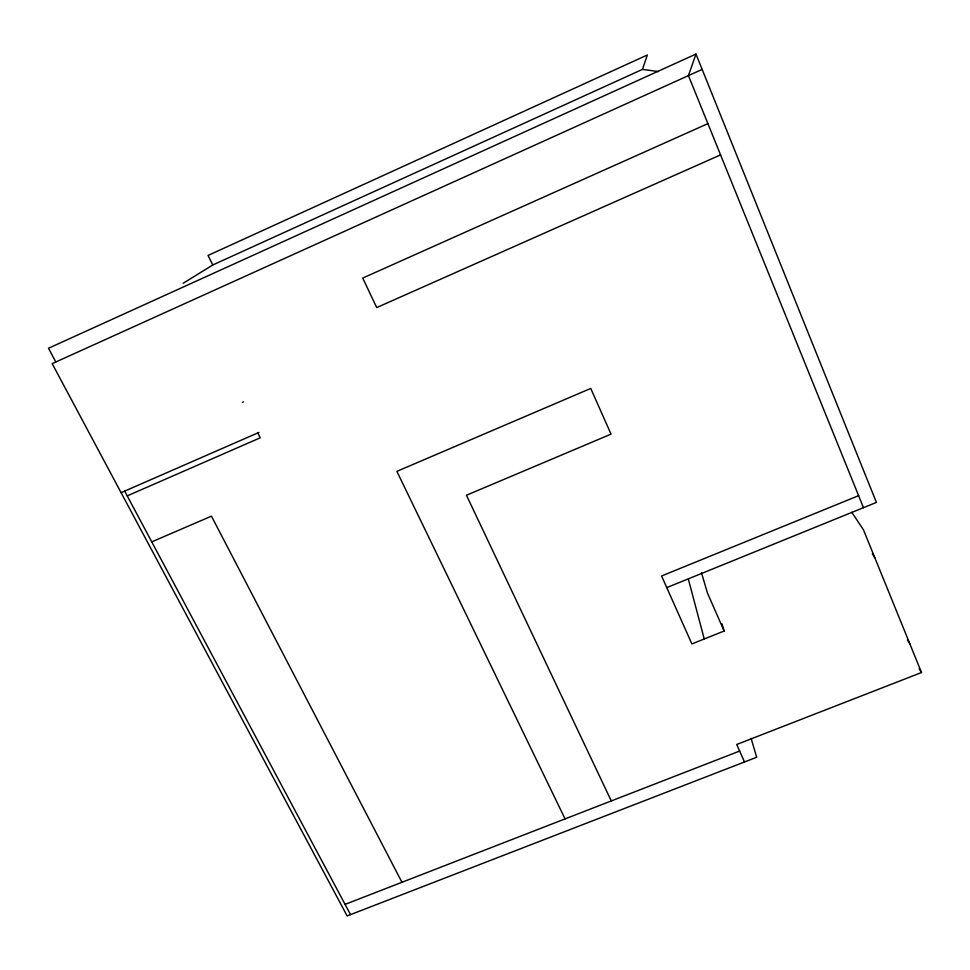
<?xml version="1.0" encoding="UTF-8"?>
<svg xmlns="http://www.w3.org/2000/svg" width="970" height="970" viewBox="0 0 970 970"><rect width="100%" height="100%" fill="white"/><g stroke="black" fill="none" stroke-linecap="round" stroke-linejoin="round"><path stroke-width="1.45" d="M212.782 264.968L642.443 69.391L647.354 54.987L208.041 255.45L212.782 264.968L183.148 283.288M55.823 361.992L48.5 348.254L695.975 54.065L688.445 75.599L863.482 507.686M702.147 69.403L52.186 363.641L347.139 915.935L756.685 757.255L751.107 738.376M707.906 123.626L362.731 278.075L376.724 307.575L720.564 154.885M242.367 402.404L243.531 401.883M121.104 492.675L258.941 432.426M127.228 495.876L260.239 437.809L257.777 432.935M151.756 541.878L211.448 516.149L401.968 882.276M858.62 495.67L661.576 575.986L691.877 643.934L724.129 631.021L721.935 623.807M666.766 587.614L876.419 502.424L695.975 54.065M851.793 512.293L863.506 529.923L921.5 672.537L736.715 744.475L744.511 761.971M345.077 904.392L739.637 751.059M642.443 69.391L658.594 71.574M872.309 553.834L874.77 557.629M907.447 639.945L909.824 643.813M919.196 668.718L921.5 672.537M124.681 491.111L350.534 914.625M565.073 818.898L396.875 471.359L590.742 388.436L611.027 434.136L466.449 495.246L611.282 800.941M724.129 631.021L707.445 593.022L701.468 572.712M688.361 579.175L704.256 638.975"/></g></svg>
